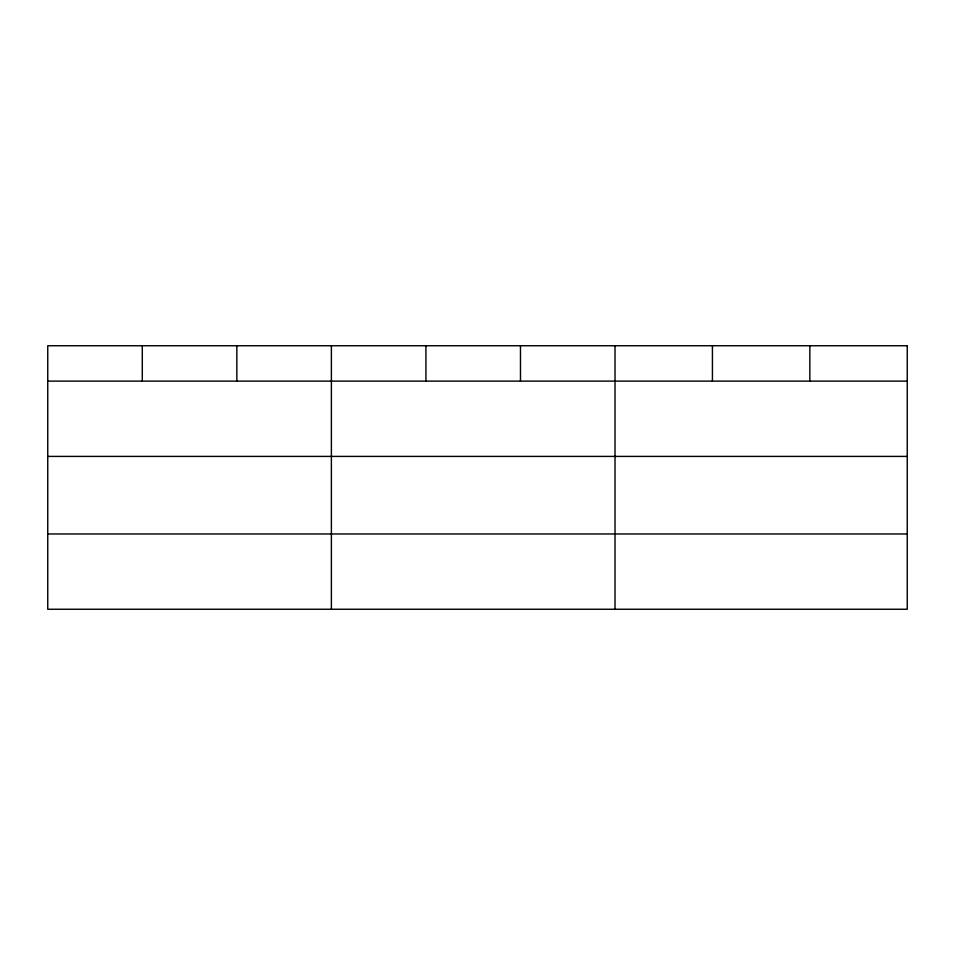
<?xml version="1.0" encoding="UTF-8"?>
<svg xmlns="http://www.w3.org/2000/svg" width="955" height="955" viewBox="0 0 955 955"><rect width="100%" height="100%" fill="white"/><g stroke="black" fill="none" stroke-linecap="round" stroke-linejoin="round"><path stroke-width="1.43" d="M47.75 381.117L907.25 381.117M47.75 456.406L907.25 456.406M47.75 533.964L907.25 533.964M809.84 345.746L809.84 381.117M712.43 345.746L712.43 381.117M615.02 345.746L615.02 609.254M520.475 345.746L520.475 381.117M425.93 345.746L425.93 381.117M331.385 345.746L331.385 609.254M236.84 345.746L236.84 381.117M142.295 345.746L142.295 381.117M907.25 345.746L47.75 345.746L47.75 609.254L907.25 609.254L907.25 345.746"/></g></svg>
